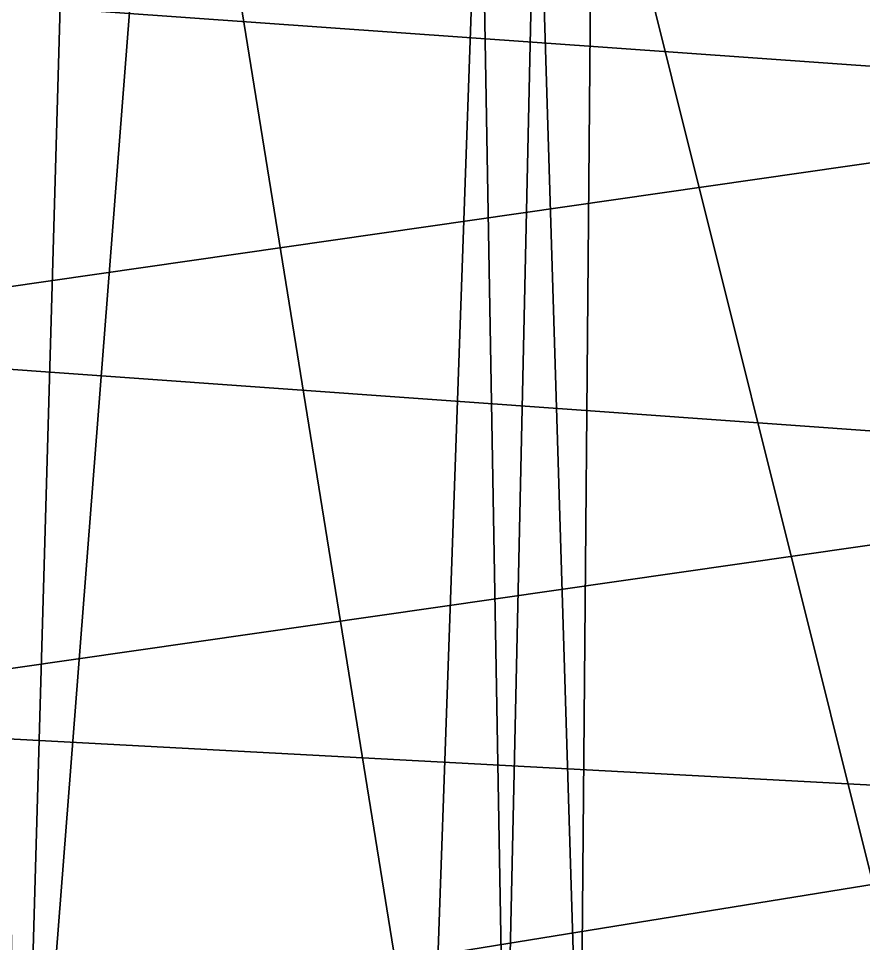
# Model space of a CAD drawing. Extents: x -5 to 5, y -5 to 5.
# Drawn here: x -1.1 to 0.795, y -1.065 to 1.01 of the extents above; entities that cross this region are included whole.
import ezdxf

# ---------------------------------------------------------------- set-up
doc = ezdxf.new("R2010")
doc.units = 0

msp = doc.modelspace()

# ---------------------------------------------------------------- linework, layer by layer
for points in [[(-1.097288, -2.149637, -1.69), (-1.167925, 2.04447, -1.69), (-0.975003, 2.136406, -1.69)], [(-1.097288, -2.149637, -1.69), (-0.975003, 2.136406, -1.69), (-0.768388, 2.082903, -1.69)], [(-0.176815, -1.5902, -1.69), (-1.097288, -2.149637, -1.69), (-0.768388, 2.082903, -1.69)], [(-0.176815, -1.5902, -1.69), (-0.768388, 2.082903, -1.69), (-0.0644, 1.598703, -1.69)], [(1.077714, -1.97738, -1.69), (0.187285, 1.589001, -1.69), (1.184748, 2.0898, -1.69)], [(-1.097288, -2.149637, -1.69), (-1.191316, -2.168288, -1.69), (-1.167925, 2.04447, -1.69)], [(-0.008459, -1.599977, -1.69), (-0.176815, -1.5902, -1.69), (-0.0644, 1.598703, -1.69)], [(-0.008459, -1.599977, -1.69), (-0.0644, 1.598703, -1.69), (0.061634, 1.598812, -1.69)], [(0.15999, -1.591981, -1.69), (-0.008459, -1.599977, -1.69), (0.061634, 1.598812, -1.69)], [(0.15999, -1.591981, -1.69), (0.061634, 1.598812, -1.69), (0.187285, 1.589001, -1.69)], [(1.077714, -1.97738, -1.69), (0.15999, -1.591981, -1.69), (0.187285, 1.589001, -1.69)], [(1.819254, 0.830749, 4.81), (1.309622, 1.511579, 4.81), (-1.682582, 1.081115, 4.81)], [(1.819254, 0.830749, 4.81), (-1.682582, 1.081115, 4.81), (-1.979607, 0.284773, 4.81)], [(1.819254, 0.830749, 4.81), (-1.979607, 0.284773, 4.81), (2, 0, 4.81)], [(-1.979607, 0.284773, 4.81), (-1.918927, -0.563533, 4.81), (2, 0, 4.81)], [(-1.918927, -0.563533, 4.81), (1.847733, -0.765356, 4.81), (2, 0, 4.81)], [(-1.918927, -0.563533, 4.81), (-1.511579, -1.309622, 4.81), (1.847733, -0.765356, 4.81)], [(-1.511579, -1.309622, 4.81), (1.414214, -1.414214, 4.81), (1.847733, -0.765356, 4.81)]]:
    msp.add_3dface(points)

doc.saveas('drawing.dxf')
